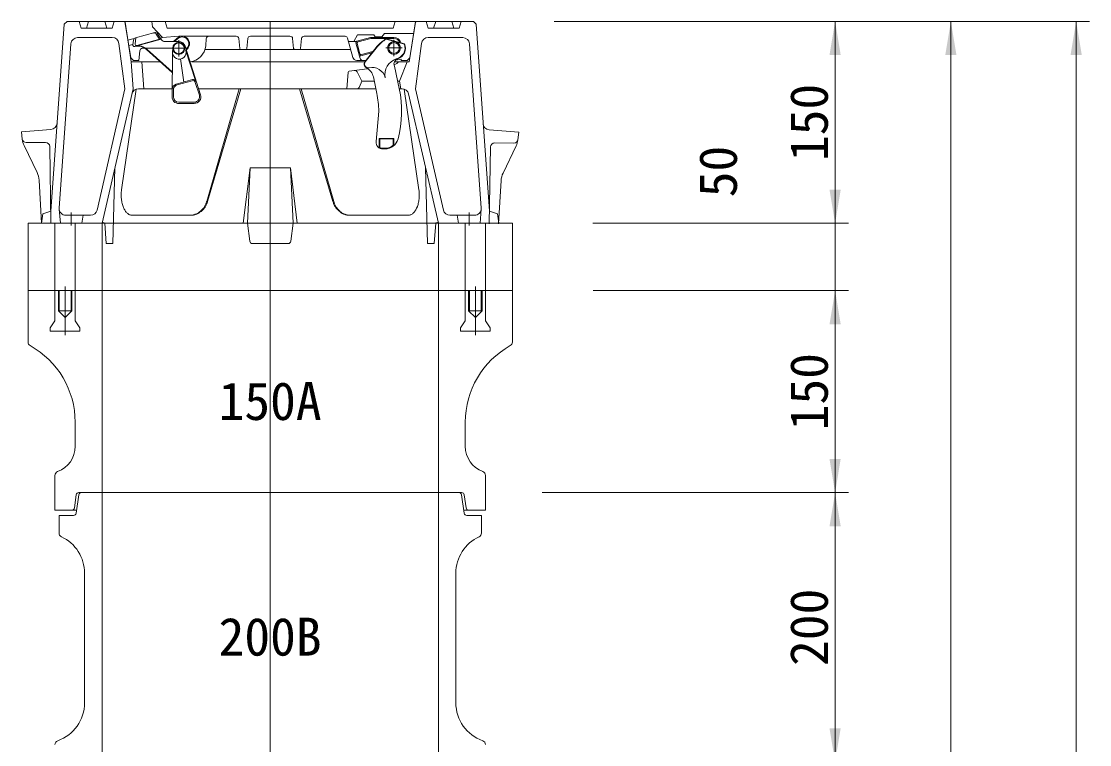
# Model space of a CAD drawing. Units: millimetres, scale not verified. Extents: x -6861 to 6861, y -5221 to 5221.
# Drawn here: x 4438 to 5232, y 145 to 682 of the extents above; entities that cross this region are included whole.
import ezdxf
from ezdxf.enums import TextEntityAlignment as Align

# ---------------------------------------------------------------- set-up
doc = ezdxf.new("R2010")
doc.units = ezdxf.units.MM
doc.header["$LTSCALE"] = 20
for name, color, linetype, lineweight in [('0-4_TEMP', 3, 'Continuous', 18), ('0-5_細線', 7, 'Continuous', 18), ('0-7_寸法', 1, 'Continuous', 18)]:
    doc.layers.add(name, color=color, linetype=linetype, lineweight=lineweight)
doc.layers.add('0-8_注釈', color=1, linetype='Continuous')
doc.styles.add('ＭＳ ゴシック', font='')
doc.styles.get('ＭＳ ゴシック').set_extended_font_data('MS Gothic')

msp = doc.modelspace()

# ---------------------------------------------------------------- linework, layer by layer
at = {"layer": '0-4_TEMP'}
for p, q in [((4622.8, 682.35), (4622.8, 517.35)), ((4474.8, 540.27), (4474.8, 530.82)), ((4770.8, 540.27), (4770.8, 530.82)), ((4499.8, 532.35), (4506.2, 532.35)), ((4605.8, 532.35), (4639.8, 532.35)), ((4622.8, 532.35), (4622.8, 369.35)), ((4739.4, 532.35), (4745.8, 532.35)), ((4470.3, 485.35), (4470.3, 449.35)), ((4775.3, 485.35), (4775.3, 449.35)), ((4622.8, 382.35), (4622.8, 169.35)), ((4622.8, 332.35), (4622.8, 169.35)), ((4622.8, 332.35), (4622.8, 119.35))]:
    msp.add_line(p, q, dxfattribs=at)
at = {"layer": '0-5_細線'}
for p, q in [((4469.65, 680.35), (4459.8, 541.35)), ((4469.65, 680.35), (4471.8, 682.35)), ((4471.8, 682.35), (4773.8, 682.35)), ((4480.8, 682.35), (4482.3, 677.35)), ((4482.3, 677.35), (4505.3, 677.35)), ((4487.8, 682.35), (4486.3, 677.35)), ((4499.8, 682.35), (4501.3, 677.35)), ((4506.8, 682.35), (4505.3, 677.35)), ((4514.3, 682.35), (4514.89, 681.75)), ((4519.07, 655.35), (4514.8, 682.35)), ((4514.89, 681.75), (4519.55, 652.35)), ((4534.8, 682.35), (4535.3, 678.35)), ((4535.3, 678.35), (4542.8, 670.35)), ((4544.8, 682.35), (4546.3, 677.35)), ((4714.3, 677.35), (4546.3, 677.35)), ((4715.8, 682.35), (4714.3, 677.35)), ((4730.7, 681.75), (4726.05, 652.35)), ((4726.52, 655.35), (4730.8, 682.35)), ((4731.3, 682.35), (4730.7, 681.75)), ((4738.8, 682.35), (4740.3, 677.35)), ((4763.3, 677.35), (4740.3, 677.35)), ((4745.8, 682.35), (4744.3, 677.35)), ((4757.8, 682.35), (4759.3, 677.35)), ((4764.8, 682.35), (4763.3, 677.35)), ((4775.94, 680.35), (4773.8, 682.35)), ((4775.94, 680.35), (4785.8, 541.35)), ((4479.62, 670.35), (4505.41, 670.35)), ((4516.99, 668.49), (4521.73, 669.59)), ((4520.73, 664.86), (4521.22, 668.5)), ((4521.85, 663.73), (4541.78, 669.07)), ((4522.35, 665.64), (4522.96, 670.24)), ((4522.68, 670.16), (4536.9, 673.97)), ((4523.6, 664.54), (4541.59, 669.36)), ((4538.07, 672.87), (4540.57, 669.09)), ((4538.77, 673.52), (4539.63, 673.72)), ((4539.09, 673.14), (4542.03, 668.69)), ((4541.18, 669.97), (4542.8, 670.35)), ((4542.8, 670.35), (4554.8, 671.35)), ((4544.53, 667.35), (4554.8, 667.35)), ((4553.41, 669.74), (4551.02, 667.35)), ((4551.73, 667.35), (4553.76, 669.38)), ((4554.8, 671.35), (4575.65, 671.35)), ((4554.8, 668.35), (4554.8, 656.35)), ((4597.49, 671.35), (4566.47, 671.35)), ((4574.84, 664.21), (4575.3, 669.52)), ((4599.48, 669.55), (4600.21, 662.25)), ((4606.12, 669.55), (4605.39, 662.25)), ((4637.49, 671.35), (4608.11, 671.35)), ((4640.21, 662.25), (4639.48, 669.55)), ((4645.39, 662.25), (4646.12, 669.55)), ((4678.44, 671.35), (4648.11, 671.35)), ((4684.2, 655.57), (4680.37, 669.86)), ((4681.05, 667.35), (4686.74, 667.35)), ((4687.19, 667.61), (4697.42, 670.35)), ((4688.11, 667.07), (4697.52, 669.6)), ((4697.42, 670.35), (4714.8, 670.35)), ((4697.52, 669.6), (4714.8, 669.6)), ((4699.8, 672.35), (4700.8, 670.85)), ((4700.8, 670.85), (4705.8, 670.85)), ((4707.8, 673.35), (4705.8, 670.85)), ((4707.8, 673.35), (4729.37, 673.35)), ((4708.99, 669.33), (4709.02, 669.06)), ((4708.99, 669.33), (4722.73, 665.65)), ((4709.02, 669.06), (4722.54, 665.44)), ((4714.8, 656.6), (4714.8, 668.6)), ((4765.97, 670.35), (4740.18, 670.35)), ((4474.63, 665.7), (4465.98, 543.7)), ((4510.37, 666), (4514.8, 632.35)), ((4517.62, 664.53), (4520.78, 665.26)), ((4521.9, 663.75), (4522.34, 663.82)), ((4525.83, 660.56), (4525.07, 653.35)), ((4529.44, 662.35), (4527.76, 662.35)), ((4549.8, 644.35), (4530.83, 661.42)), ((4531.31, 662.35), (4549.48, 662.35)), ((4549.94, 644.89), (4531.41, 661.58)), ((4548.8, 662.35), (4560.8, 662.35)), ((4549.8, 626.38), (4550.05, 659.3)), ((4550.05, 659.3), (4550.31, 662.69)), ((4571.06, 627.87), (4559.56, 663.87)), ((4567.41, 637.75), (4559.89, 661.31)), ((4560.24, 661.72), (4560.83, 662.31)), ((4560.42, 661.19), (4561.19, 661.96)), ((4682.65, 661.35), (4574.25, 661.35)), ((4689.58, 654.83), (4686.48, 666.38)), ((4689.41, 658.35), (4687.4, 665.85)), ((4690.63, 657.64), (4699.16, 659.93)), ((4702.39, 663.86), (4693.29, 652.47)), ((4702.58, 663.7), (4693.49, 652.31)), ((4708.8, 662.6), (4720.8, 662.6)), ((4722.54, 665.44), (4722.73, 665.65)), ((4735.22, 666), (4730.8, 632.35)), ((4770.96, 665.7), (4779.61, 543.7)), ((4519.07, 655.35), (4521.07, 653.35)), ((4519.07, 655.35), (4521.07, 653.35)), ((4519.07, 655.35), (4521.07, 653.35)), ((4519.07, 655.35), (4521.07, 653.35)), ((4519.55, 652.35), (4520.8, 632.35)), ((4519.55, 652.35), (4540.67, 652.35)), ((4525.07, 653.35), (4521.07, 653.35)), ((4527.3, 652.35), (4528.8, 632.35)), ((4558.6, 637.16), (4556, 654.42)), ((4564.49, 652.35), (4622.8, 652.35)), ((4692.96, 652.35), (4622.8, 652.35)), ((4687.1, 653.35), (4693.82, 653.35)), ((4690.1, 656.75), (4698.38, 658.97)), ((4726.05, 652.35), (4715.44, 652.35)), ((4715.9, 653.56), (4720.09, 654.35)), ((4724.55, 652.35), (4718.8, 637.85)), ((4720.2, 653.35), (4720.09, 654.35)), ((4720.2, 653.35), (4724.52, 653.35)), ((4724.52, 653.35), (4726.52, 655.35)), ((4680.73, 644.54), (4679.8, 632.35)), ((4681.6, 645.45), (4694.79, 647.22)), ((4687.43, 644.84), (4690.8, 637.85)), ((4715.14, 649.13), (4718.69, 632.44)), ((4552.76, 635.64), (4564.97, 639.07)), ((4553.72, 635.2), (4564.66, 638.27)), ((4570.11, 627.56), (4567.11, 636.96)), ((4690.8, 637.85), (4689.28, 633.66)), ((4700.13, 637.85), (4690.8, 637.85)), ((4699.47, 641.12), (4702.06, 628.9)), ((4718.8, 637.85), (4717.78, 637.85)), ((4718.8, 637.85), (4719.8, 632.35)), ((4494.07, 542.23), (4514.8, 632.35)), ((4497.8, 532.35), (4520.8, 632.35)), ((4523.12, 632.07), (4512.3, 557.26)), ((4524.78, 632.35), (4549.63, 632.35)), ((4550.8, 626.35), (4550.8, 631.35)), ((4569.86, 632.35), (4622.8, 632.35)), ((4575.57, 548.66), (4599.66, 632.35)), ((4576.21, 548.55), (4600.95, 632.35)), ((4700.96, 632.35), (4622.8, 632.35)), ((4669.38, 548.55), (4644.65, 632.35)), ((4670.03, 548.66), (4645.93, 632.35)), ((4672.18, 632.35), (4667.75, 632.35)), ((4720.82, 632.35), (4718.89, 632.35)), ((4722.47, 632.07), (4733.3, 557.26)), ((4747.8, 532.35), (4725.69, 628.47)), ((4751.52, 542.23), (4730.8, 632.35)), ((4554.8, 622.35), (4566.3, 622.35)), ((4554.8, 621.35), (4566.3, 621.35)), ((4703.46, 615.6), (4701.49, 593.03)), ((4459.82, 602.02), (4437.8, 600.35)), ((4437.8, 600.35), (4438.49, 594.77)), ((4439.85, 590.14), (4449.51, 570.02)), ((4441.45, 592.35), (4455.85, 592.35)), ((4458.85, 589.4), (4459.8, 532.35)), ((4704.3, 595.1), (4703.8, 595.33)), ((4703.8, 595.33), (4714.8, 595.33)), ((4703.8, 595.33), (4703.8, 588.37)), ((4703.8, 588.37), (4704.3, 588.65)), ((4704.3, 595.1), (4714.3, 595.1)), ((4704.3, 595.1), (4704.3, 588.65)), ((4706.47, 588.1), (4708.14, 588.1)), ((4714.3, 595.1), (4714.8, 595.33)), ((4714.3, 595.1), (4714.3, 590.36)), ((4714.3, 590.36), (4714.8, 590.13)), ((4714.8, 595.33), (4714.8, 590.13)), ((4786.57, 589.09), (4785.52, 532.04)), ((4803.98, 592.01), (4789.58, 592.03)), ((4805.57, 589.8), (4795.87, 569.7)), ((4706.47, 587.6), (4708.14, 587.6)), ((4505.8, 517.35), (4507.3, 573.65)), ((4607.8, 573.65), (4637.8, 573.65)), ((4637.8, 573.65), (4642.8, 532.35)), ((4639.8, 532.35), (4637.8, 573.65)), ((4739.8, 517.35), (4738.3, 573.65)), ((4450.97, 564.39), (4452.8, 532.35)), ((4794.41, 564.06), (4792.52, 532.03)), ((4453.8, 539.35), (4459.8, 541.35)), ((4466.8, 532.35), (4465.98, 542.96)), ((4778.8, 532.35), (4779.61, 542.96)), ((4791.8, 539.35), (4785.8, 541.35)), ((4442.8, 482.35), (4442.8, 532.35)), ((4452.8, 532.35), (4442.8, 532.35)), ((4453.8, 539.35), (4452.8, 532.35)), ((4452.8, 532.35), (4497.8, 532.35)), ((4462.8, 482.35), (4462.8, 532.35)), ((4470.97, 538.35), (4489.2, 538.35)), ((4477.8, 482.35), (4477.8, 532.35)), ((4483.8, 538.35), (4482.8, 532.35)), ((4497.8, 532.35), (4499.8, 532.35)), ((4497.8, 482.35), (4497.8, 532.35)), ((4499.8, 532.35), (4500.8, 517.35)), ((4506.2, 532.35), (4605.8, 532.35)), ((4520.06, 538.35), (4563.78, 538.35)), ((4605.8, 532.35), (4607.57, 519.08)), ((4639.8, 532.35), (4638.03, 519.08)), ((4739.4, 532.35), (4639.8, 532.35)), ((4725.53, 538.35), (4681.81, 538.35)), ((4745.8, 532.35), (4744.8, 517.35)), ((4747.8, 532.35), (4745.8, 532.35)), ((4792.8, 532.35), (4747.8, 532.35)), ((4747.8, 482.35), (4747.8, 532.35)), ((4774.63, 538.35), (4756.4, 538.35)), ((4761.8, 538.35), (4762.8, 532.35)), ((4767.8, 482.35), (4767.8, 532.35)), ((4782.8, 482.35), (4782.8, 532.35)), ((4791.8, 539.35), (4792.8, 532.35)), ((4792.8, 532.35), (4802.8, 532.35)), ((4802.8, 482.35), (4802.8, 532.35)), ((4500.8, 517.35), (4505.8, 517.35)), ((4636.05, 517.35), (4609.24, 517.35)), ((4744.8, 517.35), (4739.8, 517.35)), ((4442.8, 482.35), (4802.8, 482.35)), ((4442.8, 482.35), (4442.8, 444.14)), ((4462.8, 482.35), (4462.8, 459.85)), ((4465.3, 482.35), (4465.3, 467.35)), ((4465.9, 482.35), (4465.9, 466.75)), ((4474.7, 482.35), (4474.7, 466.75)), ((4477.8, 482.35), (4477.8, 459.85)), ((4497.8, 482.35), (4497.8, 332.35)), ((4747.8, 482.35), (4747.8, 332.35)), ((4767.8, 482.35), (4767.8, 459.85)), ((4770.3, 482.35), (4770.3, 467.35)), ((4770.9, 482.35), (4770.9, 466.75)), ((4779.7, 482.35), (4779.7, 466.75)), ((4780.3, 482.35), (4780.3, 467.35)), ((4782.8, 482.35), (4782.8, 459.85)), ((4802.8, 482.35), (4802.8, 444.14)), ((4465.3, 467.35), (4475.3, 467.35)), ((4465.3, 467.35), (4470.3, 462.35)), ((4770.3, 467.35), (4775.3, 462.35)), ((4780.3, 467.35), (4770.3, 467.35)), ((4780.3, 467.35), (4775.3, 462.35)), ((4462.8, 459.85), (4459.3, 454.85)), ((4459.3, 454.85), (4459.3, 452.35)), ((4477.8, 459.85), (4481.3, 454.85)), ((4481.3, 454.85), (4481.3, 452.35)), ((4459.3, 452.35), (4481.3, 452.35)), ((4786.3, 452.35), (4764.3, 452.35)), ((4477.8, 384.68), (4477.8, 366.71)), ((4767.8, 384.68), (4767.8, 366.71)), ((4462.8, 345.15), (4462.8, 332.35)), ((4782.8, 345.15), (4782.8, 332.35)), ((4462.8, 332.35), (4462.8, 319.35)), ((4478.55, 330.62), (4477.21, 321.07)), ((4478.55, 317.06), (4480.55, 330.64)), ((4480.54, 332.35), (4622.8, 332.35)), ((4497.8, 332.35), (4497.8, 132.35)), ((4765.06, 332.35), (4622.8, 332.35)), ((4747.8, 332.35), (4747.8, 132.35)), ((4765.05, 330.64), (4767.05, 317.06)), ((4767.04, 330.62), (4768.38, 321.07)), ((4782.8, 332.35), (4782.8, 319.35)), ((4462.8, 319.35), (4478.5, 319.35)), ((4767.09, 319.35), (4782.8, 319.35)), ((4476.57, 315.35), (4465.8, 315.35)), ((4465.8, 302.32), (4465.8, 315.35)), ((4779.8, 315.35), (4769.02, 315.35)), ((4779.8, 315.35), (4779.8, 302.32)), ((4484.8, 176.26), (4484.8, 272.44)), ((4760.8, 272.44), (4760.8, 176.26))]:
    msp.add_line(p, q, dxfattribs=at)
for points in [[(4684.91, 667.35), (4687.8, 672.35), (4699.8, 672.35)], [(4785.62, 601.71), (4807.64, 600), (4806.94, 594.43)], [(4605.8, 532.35), (4607.8, 573.65), (4602.8, 532.35)], [(4475.3, 482.35), (4475.3, 467.35), (4470.3, 462.35)], [(4767.8, 459.85), (4764.3, 454.85), (4764.3, 452.35)], [(4782.8, 459.85), (4786.3, 454.85), (4786.3, 452.35)]]:
    msp.add_lwpolyline(points, dxfattribs=at)
for centre, radius in [((4714.8, 662.6), 4.75), ((4554.8, 662.35), 4.5), ((4554.8, 662.35), 4), ((4714.8, 662.6), 4)]:
    msp.add_circle(centre, radius, dxfattribs=at)
for centre, radius, start, end in [((4479.62, 665.35), 5, 90, 175.943), ((4505.41, 665.35), 5, 7.496, 90), ((4523.2, 668.23), 2, 105, 172.38), ((4536.4, 671.77), 2, 33.435, 105), ((4537.42, 672.04), 2, 33.435, 105), ((4544.53, 670.35), 3, 213.435, 270), ((4557.3, 665.85), 5.5, 315, 135), ((4557.3, 665.85), 5, 315, 135), ((4554.8, 662.35), 5, 17.716, 90), ((4577.29, 669.35), 2, 90, 175), ((4597.49, 669.35), 2, 5.711, 90), ((4608.11, 669.35), 2, 90, 174.289), ((4637.49, 669.35), 2, 5.711, 90), ((4648.11, 669.35), 2, 90, 174.289), ((4678.44, 669.35), 2, 15, 90), ((4687.45, 666.64), 1, 105, 195), ((4718.8, 650.76), 21, 117.828, 141.396), ((4718.8, 650.76), 20.75, 118.098, 141.396), ((4714.8, 664.85), 5.5, 18.873, 90), ((4714.8, 664.85), 4.75, 25.614, 90), ((4740.18, 665.35), 5, 90, 172.504), ((4765.97, 665.35), 5, 4.057, 90), ((4521.72, 664.73), 1, 172.38, 285), ((4524.72, 654.14), 10, 48.003, 105), ((4523.34, 665.51), 1, 172.38, 285), ((4524.14, 653.99), 10, 48.003, 100.392), ((4527.82, 660.35), 2, 90, 173.991), ((4531.31, 665.35), 3, 239.518, 270), ((4555.14, 659.44), 5.09, 179.563, 17.716), ((4561.88, 665.35), 13, 275.889, 355), ((4601.2, 662.35), 1, 185.711, 270.001), ((4604.39, 662.35), 1, 270, 354.289), ((4641.2, 662.35), 1, 185.711, 270), ((4644.39, 662.35), 1, 269.999, 354.289), ((4688.37, 666.11), 1, 104.999, 195), ((4714.8, 662.6), 8.25, 282.029, 20.153), ((4714.8, 662.6), 8.5, 289.465, 21.032), ((4687.1, 656.35), 3, 195, 270), ((4689.84, 657.71), 1, 194.999, 285), ((4690.38, 658.61), 1, 194.999, 285), ((4691.51, 655.35), 2, 195, 270), ((4695.64, 650.6), 3, 141.396, 242.755), ((4695.64, 650.6), 2.75, 141.396, 283.399), ((4720.59, 642.71), 12.5, 109.028, 190.412), ((4718.8, 650.76), 4, 106.971, 204), ((4711.33, 659.52), 10, 292.623, 314.134), ((4681.73, 644.46), 1, 97.625, 175.601), ((4685.62, 643.97), 2, 25.722, 97.625), ((4689.68, 639.04), 10, 12, 62.755), ((4698.56, 638.19), 10, 13.096, 103.289), ((4553.84, 631.79), 4, 105.689, 179.563), ((4565.2, 636.35), 2, 17.716, 105.689), ((4565.51, 637.15), 2, 17.716, 105.689), ((4524.78, 627.35), 5, 90, 167.047), ((4554.8, 631.35), 4, 105.689, 180), ((4566.3, 626.35), 5, 270, 17.716), ((4566.3, 626.35), 4, 270, 17.716), ((4687.4, 634.35), 2, 270, 340.017), ((4639.46, 615.6), 64, 0, 12), ((4639.46, 615.6), 81, 345.314, 12), ((4720.82, 627.35), 5, 12.953, 90), ((4554.8, 626.35), 5, 179.204, 270), ((4554.8, 626.35), 4, 180, 270), ((4459.44, 607.01), 5, 274.344, 355.943), ((4786.01, 606.7), 5, 183.949, 265.548), ((4441.45, 595.35), 3, 187.125, 270), ((4453.38, 596.63), 15, 187.125, 205.641), ((4455.85, 589.35), 3, 0.955, 90), ((4706.47, 592.6), 5, 175, 270), ((4706.47, 592.6), 4.5, 241.158, 270), ((4708.14, 597.6), 10, 270, 345.314), ((4708.14, 597.6), 9.5, 270, 310.388), ((4789.57, 589.03), 3, 89.893, 178.938), ((4803.98, 595.01), 3, 269.893, 352.768), ((4792.05, 596.32), 15, 334.252, 352.768), ((4435.99, 563.53), 15, 3.27, 25.641), ((4809.38, 563.18), 15, 154.251, 176.622), ((4526.86, 554.77), 14.77, 170.31074, 176.88008), ((4718.73, 554.77), 14.77, 3.11892, 9.68825), ((4527.01, 553.19), 15, 177.42047, 183.98981), ((4526.98, 553.98), 14.95, 173.89277, 180.46211), ((4526.94, 552.39), 14.9, 180.96172, 187.53106), ((4526.79, 551.61), 14.66, 184.58302, 191.15236), ((4526.55, 550.85), 14.3, 188.35914, 194.92847), ((4561.35, 552.68), 14.78, 339.32468, 343.78471), ((4562.03, 552.68), 14.78, 339.32468, 343.78471), ((4683.57, 552.68), 14.78, 196.2168, 200.67683), ((4684.25, 552.68), 14.78, 196.21538, 200.67541), ((4719.05, 550.85), 14.3, 345.0715, 351.64084), ((4718.8, 551.61), 14.66, 348.84661, 355.41595), ((4718.65, 552.39), 14.9, 352.46994, 359.03928), ((4718.61, 553.98), 14.95, 359.5389, 6.10824), ((4718.59, 553.19), 15, 356.00919, 2.57852), ((4470.97, 543.35), 5, 175.943, 270), ((4489.2, 543.35), 5, 270, 347.047), ((4526.22, 550.13), 13.81, 192.36873, 198.93806), ((4525.81, 549.45), 13.21, 196.70895, 203.27829), ((4525.33, 548.81), 12.52, 201.49676, 208.0661), ((4524.77, 548.24), 11.76, 206.87362, 213.44296), ((4524.16, 547.74), 10.97, 213.01027, 219.57961), ((4523.49, 547.3), 10.18, 220.10416, 226.6735), ((4562.19, 551.71), 13.59, 300.11715, 304.57718), ((4562.87, 551.71), 13.59, 300.11802, 304.57805), ((4562.07, 551.78), 13.72, 304.82668, 309.2867), ((4562.74, 551.78), 13.72, 304.82668, 309.2867), ((4561.95, 551.87), 13.86, 309.44394, 313.90396), ((4562.63, 551.87), 13.86, 309.44394, 313.90396), ((4561.84, 551.96), 14.01, 313.96603, 318.42606), ((4562.51, 551.96), 14.01, 313.96603, 318.42606), ((4561.73, 552.06), 14.15, 318.39462, 322.85465), ((4562.41, 552.06), 14.15, 318.39462, 322.85465), ((4561.64, 552.17), 14.3, 322.73468, 327.19471), ((4561.55, 552.29), 14.43, 326.98817, 331.44819), ((4562.32, 552.17), 14.3, 322.73341, 327.19344), ((4561.47, 552.41), 14.56, 331.16694, 335.62697), ((4562.23, 552.29), 14.43, 326.98948, 331.44951), ((4561.4, 552.54), 14.67, 335.27597, 339.736), ((4562.15, 552.41), 14.56, 331.16694, 335.62697), ((4562.08, 552.54), 14.67, 335.27597, 339.736), ((4683.51, 552.54), 14.67, 200.26406, 204.72408), ((4683.44, 552.41), 14.56, 204.3731, 208.83313), ((4684.19, 552.54), 14.67, 200.26406, 204.72408), ((4683.37, 552.29), 14.43, 208.55057, 213.0106), ((4684.12, 552.41), 14.56, 204.3731, 208.83313), ((4683.28, 552.17), 14.3, 212.80665, 217.26668), ((4684.04, 552.29), 14.43, 208.55057, 213.0106), ((4683.18, 552.06), 14.15, 217.14434, 221.60437), ((4683.96, 552.17), 14.3, 212.80665, 217.26668), ((4683.86, 552.06), 14.15, 217.14555, 221.60557), ((4683.08, 551.96), 14.01, 221.57518, 226.03521), ((4683.76, 551.96), 14.01, 221.57405, 226.03407), ((4682.97, 551.87), 13.86, 226.09615, 230.55618), ((4683.65, 551.87), 13.86, 226.09615, 230.55618), ((4682.85, 551.78), 13.72, 230.71233, 235.17235), ((4683.53, 551.78), 13.72, 230.7133, 235.17332), ((4682.72, 551.71), 13.59, 235.42309, 239.88312), ((4683.4, 551.71), 13.59, 235.42222, 239.88225), ((4722.1, 547.3), 10.18, 313.32533, 319.89467), ((4721.44, 547.74), 10.97, 320.42039, 326.98973), ((4720.82, 548.24), 11.76, 326.55807, 333.12741), ((4720.27, 548.81), 12.52, 331.93385, 338.50319), ((4719.78, 549.45), 13.21, 336.7206, 343.28994), ((4719.37, 550.13), 13.81, 341.06298, 347.63232), ((4756.4, 543.35), 5, 192.953, 270), ((4774.63, 543.35), 5, 270, 4.057), ((4498.8, 531.6), 1.25, 36.87, 143.13), ((4522.78, 546.95), 9.44, 228.3576, 234.92694), ((4522.03, 546.68), 8.8, 237.91499, 244.48433), ((4521.25, 546.5), 8.33, 248.76546, 255.3348), ((4520.46, 546.41), 8.07, 260.60549, 267.17483), ((4563.03, 551.47), 13.13, 270.31854, 274.77857), ((4563.71, 551.47), 13.13, 270.31854, 274.77857), ((4562.88, 551.48), 13.15, 275.40614, 279.86617), ((4563.56, 551.48), 13.15, 275.40614, 279.86617), ((4562.74, 551.51), 13.2, 280.46637, 284.9264), ((4563.42, 551.51), 13.2, 280.466, 284.92603), ((4562.6, 551.54), 13.27, 285.48095, 289.94098), ((4563.27, 551.54), 13.27, 285.48146, 289.94149), ((4562.46, 551.59), 13.36, 290.43589, 294.89592), ((4563.14, 551.59), 13.36, 290.43589, 294.89592), ((4562.32, 551.64), 13.47, 295.31835, 299.77837), ((4563, 551.64), 13.47, 295.31759, 299.77762), ((4682.59, 551.64), 13.47, 240.22163, 244.68165), ((4683.27, 551.64), 13.47, 240.22238, 244.68241), ((4682.46, 551.59), 13.36, 245.10423, 249.56426), ((4683.14, 551.59), 13.36, 245.10423, 249.56426), ((4682.32, 551.54), 13.27, 250.05918, 254.51921), ((4683, 551.54), 13.27, 250.05867, 254.5187), ((4682.18, 551.51), 13.2, 255.0736, 259.53363), ((4682.86, 551.51), 13.2, 255.07397, 259.534), ((4682.03, 551.48), 13.15, 260.13383, 264.59386), ((4682.71, 551.48), 13.15, 260.13361, 264.59364), ((4681.89, 551.47), 13.13, 265.22143, 269.68146), ((4682.57, 551.47), 13.13, 265.2215, 269.68153), ((4725.13, 546.41), 8.08, 272.82479, 279.39413), ((4724.34, 546.5), 8.33, 284.66593, 291.23527), ((4723.57, 546.68), 8.8, 295.51485, 302.08419), ((4722.82, 546.95), 9.44, 305.07392, 311.64326), ((4746.8, 531.6), 1.25, 36.87, 143.13), ((4609.55, 519.35), 2, 187.595, 270), ((4636.05, 519.35), 2, 270, 352.405), ((4445.8, 444.14), 3, 180, 240.968), ((4412.8, 384.68), 65, 0, 60.968), ((4832.8, 384.68), 65, 119.032, 180), ((4799.8, 444.14), 3, 299.032, 0), ((4457.8, 366.71), 20, 290.354, 0), ((4787.8, 366.71), 20, 180, 249.646), ((4465.8, 345.15), 3, 110.354, 180), ((4779.8, 345.15), 3, 0, 69.646), ((4480.54, 330.35), 2, 90, 172.001), ((4482.52, 330.35), 2, 90, 171.634), ((4763.07, 330.35), 2, 8.366, 90), ((4765.06, 330.35), 2, 7.999, 90), ((4475.23, 321.35), 2, 270, 352.001), ((4770.36, 321.35), 2, 187.999, 270), ((4476.57, 317.35), 2, 270, 351.633), ((4769.02, 317.35), 2, 188.367, 270), ((4468.8, 302.32), 3, 180, 244.897), ((4776.8, 302.32), 3, 295.103, 0), ((4454.8, 272.44), 30, 0, 64.897), ((4790.8, 272.44), 30, 115.103, 180), ((4454.8, 176.26), 30, 289.471, 0), ((4790.8, 176.26), 30, 180, 250.529), ((4465.8, 145.15), 3, 109.47, 179.998), ((4779.8, 145.15), 3, 0.002, 70.53)]:
    msp.add_arc(centre, radius, start, end, dxfattribs=at)
at = {"layer": '0-7_寸法'}
for p, q in [((4833.8, 682.35), (5138.79, 682.35)), ((4833.8, 682.35), (5052.74, 682.35)), ((4833.8, 682.35), (5231.96, 682.35)), ((5042.74, -507.65), (5042.74, 682.35)), ((5128.79, -467.65), (5128.79, 682.35)), ((5221.96, -717.65), (5221.96, 682.35)), ((4862.64, 532.35), (5052.74, 532.35)), ((4862.8, 532.35), (5052.74, 532.35)), ((4862.8, 482.35), (5052.74, 482.35)), ((4862.8, 482.35), (5052.74, 482.35)), ((4825.06, 332.35), (5052.74, 332.35)), ((4825.06, 332.35), (5052.74, 332.35))]:
    msp.add_line(p, q, dxfattribs=at)
for points in [[(5038.57, 657.35), (5042.74, 682.35), (5046.9, 657.35)], [(5124.63, 657.35), (5128.79, 682.35), (5132.96, 657.35)], [(5217.79, 657.35), (5221.96, 682.35), (5226.12, 657.35)], [(5038.57, 557.35), (5042.74, 532.35), (5046.9, 557.35)], [(5038.57, 557.35), (5042.74, 532.35), (5046.9, 557.35)], [(5038.57, 457.35), (5042.74, 482.35), (5046.9, 457.35)], [(5038.57, 457.35), (5042.74, 482.35), (5046.9, 457.35)], [(5038.57, 357.35), (5042.74, 332.35), (5046.9, 357.35)], [(5038.57, 307.35), (5042.74, 332.35), (5046.9, 307.35)], [(5038.57, 157.35), (5042.74, 132.35), (5046.9, 157.35)]]:
    msp.add_solid(points, dxfattribs=at)

# ---------------------------------------------------------------- texts
at = {"layer": '0-7_寸法', "style": 'ＭＳ ゴシック'}
for s, p in [('150', (5045.78, 578.55)), ('50', (4978.19, 551.67)), ('150', (5045.78, 378.55)), ('200', (5045.78, 203.55))]:
    msp.add_text(s, height=28.15, rotation=90, dxfattribs=at).set_placement(p, align=Align.BOTTOM_LEFT)
at = {"layer": '0-8_注釈', "style": 'ＭＳ ゴシック'}
for s, p in [('150A', (4584.4, 377.81)), ('200B', (4584.4, 202.81))]:
    msp.add_text(s, height=28.15, dxfattribs=at).set_placement(p, align=Align.BOTTOM_LEFT)

doc.saveas('drawing.dxf')
